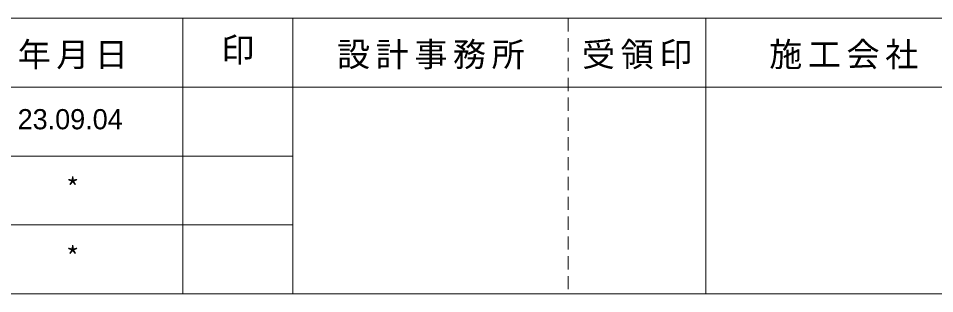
# Model space of a CAD drawing. Units: millimetres on the paper, enlarged 5 times. Extents: x -5004 to 1000, y -688 to 1033.
# Drawn here: x -199.7 to 216.4, y -687.5 to -562.5 of the extents above; entities that cross this region are included whole.
import ezdxf
from ezdxf.enums import TextEntityAlignment as Align

# ---------------------------------------------------------------- set-up
doc = ezdxf.new("R2010")
doc.units = ezdxf.units.MM
doc.header["$LTSCALE"] = 5
doc.linetypes.add('DASHED1', pattern=[1.8, 1.2, -0.6])
doc.layers.add('F-0_図面枠', color=6, linetype='Continuous', lineweight=9)
doc.layers.add('F-5_F-5ﾚｲﾔ', color=7, linetype='Continuous', lineweight=9)
doc.styles.add('HGｺﾞｼｯｸM', font='')
doc.styles.add('ＭＳ ゴシック', font='')
doc.styles.get('HGｺﾞｼｯｸM').set_extended_font_data('HGｺﾞｼｯｸM')
doc.styles.get('ＭＳ ゴシック').set_extended_font_data('MS Gothic')

msp = doc.modelspace()

# ---------------------------------------------------------------- linework, layer by layer
at = {"layer": 'F-0_図面枠'}
for p, q in [((1000, -562.5), (-1000, -562.5)), ((-125, -562.5), (-125, -687.5)), ((-75, -562.5), (-75, -687.5)), ((112.5, -562.5), (112.5, -687.5)), ((300, -593.75), (-400, -593.75)), ((-75, -625), (-1000, -625)), ((-75, -656.25), (-400, -656.25)), ((1000, -687.5), (-1000, -687.5))]:
    msp.add_line(p, q, dxfattribs=at)
at = {"layer": 'F-0_図面枠', "linetype": 'DASHED1'}
msp.add_line((50, -562.5), (50, -687.5), dxfattribs=at)

# ---------------------------------------------------------------- texts
at = {"layer": 'F-5_F-5ﾚｲﾔ'}
for s, height, style, p in [('印', 11, 'ＭＳ ゴシック', (-107.5, -585.625)), ('23.09.04', 9.164, 'HGｺﾞｼｯｸM', (-200, -615.625)), ('*', 9.164, 'ＭＳ ゴシック', (-178.125, -646.875)), ('*', 9.164, 'ＭＳ ゴシック', (-178.125, -678.125))]:
    msp.add_text(s, height=height, dxfattribs=dict(at, style=style)).set_placement(p, align=Align.BOTTOM_LEFT)
at = {"layer": 'F-5_F-5ﾚｲﾔ', "char_height": 11, "attachment_point": 7, "style": 'ＭＳ ゴシック'}
for s, insert in [('\\T1.17;年月日', (-200, -585.625)), ('\\T1.17;設計事務所', (-55, -585.625)), ('\\T1.17;受領印', (56.25, -585.625)), ('\\T1.17;施工会社', (141.25, -585.625))]:
    msp.add_mtext(s, dxfattribs=dict(at, insert=insert))

doc.saveas('drawing.dxf')
